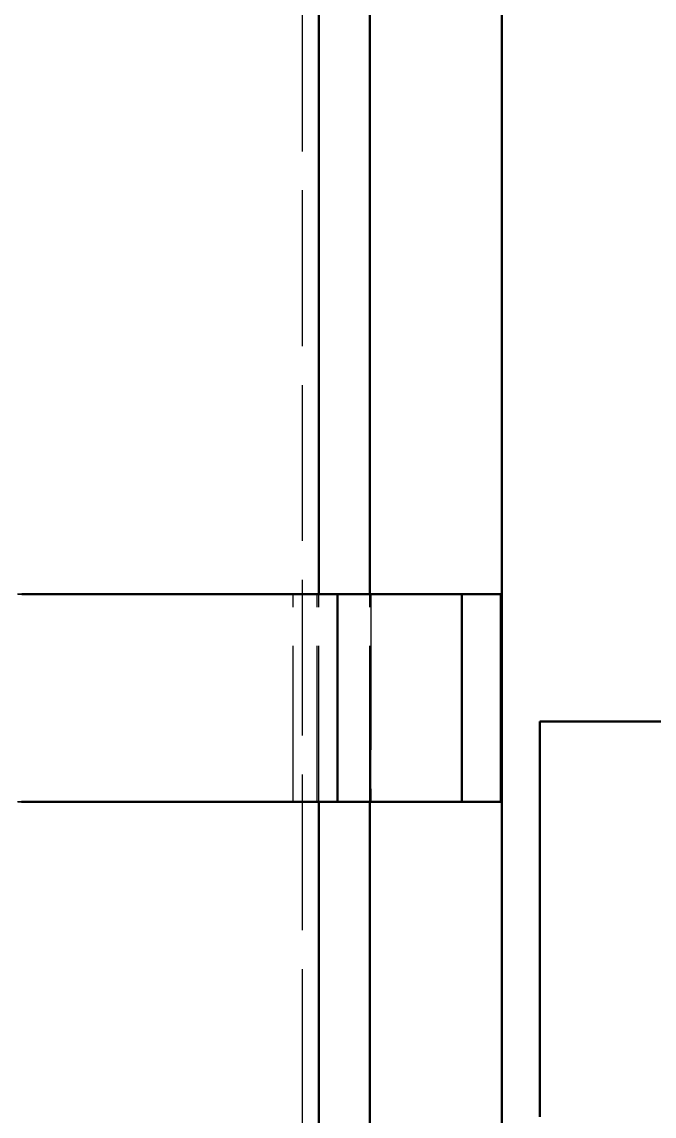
# Model space of a CAD drawing. Header units: millimetres. Extents: x 0 to 594, y 0 to 420.
# Drawn here: x 104.53 to 116.7, y 282.4 to 303.47 of the extents above; entities that cross this region are included whole.
import ezdxf

# ---------------------------------------------------------------- set-up
doc = ezdxf.new("R2010")
doc.units = ezdxf.units.MM
doc.linetypes.add('ISO02-TRAZOS', pattern=[3.75, 3, -0.75])
doc.layers.add('01-VISIBLE', color=7, linetype='CONTINUOUS', lineweight=50)
doc.layers.add('02-OCULTA', color=4, linetype='ISO02-TRAZOS', lineweight=25)

msp = doc.modelspace()

# ---------------------------------------------------------------- linework, layer by layer
at = {"layer": '01-VISIBLE'}
for p, q in [((113.77, 275.5), (113.77, 368.98)), ((110.25, 292.455), (110.25, 335.195)), ((111.23, 292.455), (111.23, 335.195)), ((110.606, 292.455), (113, 292.455)), ((110.606, 288.455), (110.606, 292.455)), ((113, 288.455), (113, 292.455)), ((113, 292.455), (113.75, 292.455)), ((113.75, 288.455), (113.75, 292.455)), ((114.5, 290), (121.5, 290)), ((110.25, 270.98), (110.25, 288.455)), ((110.606, 288.455), (113, 288.455)), ((111.23, 275.5), (111.23, 288.455)), ((113, 288.455), (113.75, 288.455))]:
    msp.add_line(p, q, dxfattribs=at)
for points in [[(104.529, 292.455), (104.579, 292.455), (104.63, 292.455), (104.68, 292.455), (104.73, 292.455), (104.78, 292.455), (104.83, 292.455), (104.881, 292.455), (104.931, 292.455), (104.981, 292.455), (105.031, 292.455), (105.082, 292.455), (105.132, 292.455), (105.182, 292.455), (105.232, 292.455), (105.282, 292.455), (105.333, 292.455), (105.383, 292.455), (105.433, 292.455), (105.483, 292.455), (105.534, 292.455), (105.584, 292.455), (105.634, 292.455), (105.684, 292.455), (105.734, 292.455), (105.785, 292.455), (105.835, 292.455), (105.885, 292.455), (105.935, 292.455), (105.986, 292.455), (106.036, 292.455), (106.086, 292.455), (106.136, 292.455), (106.186, 292.455), (106.237, 292.455), (106.287, 292.455), (106.337, 292.455), (106.387, 292.455), (106.438, 292.455), (106.488, 292.455), (106.538, 292.455), (106.588, 292.455), (106.639, 292.455), (106.689, 292.455), (106.739, 292.455), (106.789, 292.455), (106.839, 292.455), (106.89, 292.455), (106.94, 292.455), (106.99, 292.455), (107.04, 292.455), (107.091, 292.455), (107.141, 292.455), (107.191, 292.455), (107.241, 292.455), (107.291, 292.455), (107.342, 292.455), (107.392, 292.455), (107.442, 292.455), (107.492, 292.455), (107.543, 292.455), (107.593, 292.455), (107.643, 292.455), (107.693, 292.455), (107.743, 292.455), (107.794, 292.455), (107.844, 292.455), (107.894, 292.455), (107.944, 292.455), (107.995, 292.455), (108.045, 292.455), (108.095, 292.455), (108.145, 292.455), (108.195, 292.455), (108.246, 292.455), (108.296, 292.455), (108.346, 292.455), (108.396, 292.455), (108.447, 292.455), (108.497, 292.455), (108.547, 292.455), (108.597, 292.455), (108.648, 292.455), (108.698, 292.455), (108.748, 292.455), (108.798, 292.455), (108.848, 292.455), (108.899, 292.455), (108.949, 292.455), (108.999, 292.455), (109.049, 292.455), (109.1, 292.455), (109.15, 292.455), (109.2, 292.455), (109.25, 292.455), (109.3, 292.455), (109.351, 292.455), (109.401, 292.455), (109.451, 292.455), (109.501, 292.455), (109.552, 292.455), (109.602, 292.455), (109.652, 292.455), (109.702, 292.455), (109.752, 292.455), (109.803, 292.455), (109.853, 292.455), (109.903, 292.455), (109.953, 292.455), (110.004, 292.455), (110.054, 292.455), (110.104, 292.455), (110.154, 292.455), (110.204, 292.455), (110.255, 292.455), (110.305, 292.455), (110.355, 292.455), (110.405, 292.455), (110.456, 292.455), (110.506, 292.455), (110.556, 292.455), (110.606, 292.455)], [(114.5, 290), (114.5, 289.912), (114.5, 289.825), (114.5, 289.737), (114.5, 289.65), (114.5, 289.562), (114.5, 289.475), (114.5, 289.387), (114.5, 289.3), (114.5, 289.212), (114.5, 289.125), (114.5, 289.037), (114.5, 288.95), (114.5, 288.862), (114.5, 288.775), (114.5, 288.687), (114.5, 288.6), (114.5, 288.512), (114.5, 288.425), (114.5, 288.337), (114.5, 288.25), (114.5, 288.162), (114.5, 288.075), (114.5, 287.987), (114.5, 287.9), (114.5, 287.812), (114.5, 287.725), (114.5, 287.637), (114.5, 287.55), (114.5, 287.462), (114.5, 287.375), (114.5, 287.287), (114.5, 287.2), (114.5, 287.112), (114.5, 287.025), (114.5, 286.937), (114.5, 286.85), (114.5, 286.762), (114.5, 286.675), (114.5, 286.587), (114.5, 286.5), (114.5, 286.412), (114.5, 286.325), (114.5, 286.237), (114.5, 286.15), (114.5, 286.062), (114.5, 285.975), (114.5, 285.887), (114.5, 285.8), (114.5, 285.712), (114.5, 285.625), (114.5, 285.537), (114.5, 285.45), (114.5, 285.362), (114.5, 285.275), (114.5, 285.187), (114.5, 285.1), (114.5, 285.012), (114.5, 284.925), (114.5, 284.837), (114.5, 284.75), (114.5, 284.662), (114.5, 284.575), (114.5, 284.487), (114.5, 284.4), (114.5, 284.312), (114.5, 284.225), (114.5, 284.137), (114.5, 284.05), (114.5, 283.962), (114.5, 283.875), (114.5, 283.787), (114.5, 283.7), (114.5, 283.612), (114.5, 283.525), (114.5, 283.437), (114.5, 283.35), (114.5, 283.262), (114.5, 283.175), (114.5, 283.087), (114.5, 283), (114.5, 282.912), (114.5, 282.825), (114.5, 282.737), (114.5, 282.65), (114.5, 282.562), (114.5, 282.475), (114.5, 282.387)], [(104.526, 288.455), (104.577, 288.455), (104.627, 288.455), (104.677, 288.455), (104.727, 288.455), (104.778, 288.455), (104.828, 288.455), (104.878, 288.455), (104.928, 288.455), (104.979, 288.455), (105.029, 288.455), (105.079, 288.455), (105.129, 288.455), (105.18, 288.455), (105.23, 288.455), (105.28, 288.455), (105.33, 288.455), (105.381, 288.455), (105.431, 288.455), (105.481, 288.455), (105.531, 288.455), (105.582, 288.455), (105.632, 288.455), (105.682, 288.455), (105.732, 288.455), (105.782, 288.455), (105.833, 288.455), (105.883, 288.455), (105.933, 288.455), (105.983, 288.455), (106.034, 288.455), (106.084, 288.455), (106.134, 288.455), (106.184, 288.455), (106.235, 288.455), (106.285, 288.455), (106.335, 288.455), (106.385, 288.455), (106.436, 288.455), (106.486, 288.455), (106.536, 288.455), (106.586, 288.455), (106.637, 288.455), (106.687, 288.455), (106.737, 288.455), (106.787, 288.455), (106.838, 288.455), (106.888, 288.455), (106.938, 288.455), (106.988, 288.455), (107.039, 288.455), (107.089, 288.455), (107.139, 288.455), (107.189, 288.455), (107.24, 288.455), (107.29, 288.455), (107.34, 288.455), (107.39, 288.455), (107.441, 288.455), (107.491, 288.455), (107.541, 288.455), (107.591, 288.455), (107.642, 288.455), (107.692, 288.455), (107.742, 288.455), (107.792, 288.455), (107.843, 288.455), (107.893, 288.455), (107.943, 288.455), (107.993, 288.455), (108.044, 288.455), (108.094, 288.455), (108.144, 288.455), (108.194, 288.455), (108.245, 288.455), (108.295, 288.455), (108.345, 288.455), (108.395, 288.455), (108.446, 288.455), (108.496, 288.455), (108.546, 288.455), (108.596, 288.455), (108.647, 288.455), (108.697, 288.455), (108.747, 288.455), (108.797, 288.455), (108.848, 288.455), (108.898, 288.455), (108.948, 288.455), (108.998, 288.455), (109.049, 288.455), (109.099, 288.455), (109.149, 288.455), (109.199, 288.455), (109.25, 288.455), (109.3, 288.455), (109.35, 288.455), (109.4, 288.455), (109.451, 288.455), (109.501, 288.455), (109.551, 288.455), (109.601, 288.455), (109.652, 288.455), (109.702, 288.455), (109.752, 288.455), (109.802, 288.455), (109.853, 288.455), (109.903, 288.455), (109.953, 288.455), (110.003, 288.455), (110.054, 288.455), (110.104, 288.455), (110.154, 288.455), (110.204, 288.455), (110.255, 288.455), (110.305, 288.455), (110.355, 288.455), (110.405, 288.455), (110.456, 288.455), (110.506, 288.455), (110.556, 288.455), (110.606, 288.455)]]:
    msp.add_lwpolyline(points, dxfattribs=at)
at = {"layer": '02-OCULTA'}
for p, q in [((109.93, 270.98), (109.93, 337.4)), ((109.75, 292.455), (110.215, 292.455)), ((109.75, 288.455), (109.75, 292.455)), ((109.75, 292.455), (110.215, 292.455)), ((109.75, 288.455), (109.75, 292.455)), ((110.215, 288.455), (110.215, 292.455)), ((110.215, 288.455), (110.215, 292.455)), ((110.25, 288.455), (110.25, 292.455)), ((110.606, 292.455), (111.25, 292.455)), ((110.606, 288.455), (110.606, 292.455)), ((111.23, 288.455), (111.23, 292.455)), ((111.25, 292.455), (111.25, 288.455)), ((111.25, 288.455), (111.25, 292.455)), ((111.25, 292.455), (113.75, 292.455)), ((113, 288.455), (113, 292.455)), ((113.75, 288.455), (113.75, 292.455)), ((109.75, 288.455), (110.215, 288.455)), ((109.75, 288.455), (110.215, 288.455)), ((110.606, 288.455), (111.25, 288.455)), ((111.25, 288.455), (113.75, 288.455))]:
    msp.add_line(p, q, dxfattribs=at)
for points in [[(110.606, 292.455), (110.517, 292.455), (110.428, 292.455), (110.338, 292.455), (110.249, 292.455), (110.16, 292.455), (110.071, 292.455), (109.981, 292.455), (109.892, 292.455), (109.803, 292.455), (109.713, 292.455), (109.624, 292.455), (109.535, 292.455), (109.446, 292.455), (109.356, 292.455), (109.267, 292.455), (109.178, 292.455), (109.089, 292.455), (108.999, 292.455), (108.91, 292.455), (108.821, 292.455), (108.731, 292.455), (108.642, 292.455), (108.553, 292.455), (108.464, 292.455), (108.374, 292.455), (108.285, 292.455), (108.196, 292.455), (108.106, 292.455), (108.017, 292.455), (107.928, 292.455), (107.839, 292.455), (107.749, 292.455), (107.66, 292.455), (107.571, 292.455), (107.481, 292.455), (107.392, 292.455), (107.303, 292.455), (107.214, 292.455), (107.124, 292.455), (107.035, 292.455), (106.946, 292.455), (106.856, 292.455), (106.767, 292.455), (106.678, 292.455), (106.589, 292.455), (106.499, 292.455), (106.41, 292.455), (106.321, 292.455), (106.232, 292.455), (106.142, 292.455), (106.053, 292.455), (105.964, 292.455), (105.874, 292.455), (105.785, 292.455), (105.696, 292.455), (105.607, 292.455), (105.517, 292.455), (105.428, 292.455), (105.339, 292.455), (105.249, 292.455), (105.16, 292.455), (105.071, 292.455), (104.982, 292.455), (104.892, 292.455), (104.803, 292.455), (104.714, 292.455), (104.624, 292.455), (104.535, 292.455), (104.446, 292.455)], [(104.452, 292.455), (104.539, 292.455), (104.626, 292.455), (104.714, 292.455), (104.801, 292.455), (104.888, 292.455), (104.976, 292.455), (105.063, 292.455), (105.15, 292.455), (105.238, 292.455), (105.325, 292.455), (105.412, 292.455), (105.5, 292.455), (105.587, 292.455), (105.674, 292.455), (105.762, 292.455), (105.849, 292.455), (105.936, 292.455), (106.024, 292.455), (106.111, 292.455), (106.198, 292.455), (106.286, 292.455), (106.373, 292.455), (106.46, 292.455), (106.548, 292.455), (106.635, 292.455), (106.722, 292.455), (106.81, 292.455), (106.897, 292.455), (106.984, 292.455), (107.072, 292.455), (107.159, 292.455), (107.246, 292.455), (107.334, 292.455), (107.421, 292.455), (107.508, 292.455), (107.596, 292.455), (107.683, 292.455), (107.77, 292.455), (107.858, 292.455), (107.945, 292.455), (108.032, 292.455), (108.119, 292.455), (108.207, 292.455), (108.294, 292.455), (108.381, 292.455), (108.469, 292.455), (108.556, 292.455), (108.643, 292.455), (108.731, 292.455), (108.818, 292.455), (108.905, 292.455), (108.993, 292.455), (109.08, 292.455), (109.167, 292.455), (109.255, 292.455), (109.342, 292.455), (109.429, 292.455), (109.517, 292.455), (109.604, 292.455), (109.691, 292.455), (109.779, 292.455), (109.866, 292.455), (109.953, 292.455), (110.041, 292.455), (110.128, 292.455), (110.215, 292.455)], [(110.215, 292.455), (110.128, 292.455), (110.041, 292.455), (109.953, 292.455), (109.866, 292.455), (109.779, 292.455), (109.691, 292.455), (109.604, 292.455), (109.517, 292.455), (109.429, 292.455), (109.342, 292.455), (109.255, 292.455), (109.167, 292.455), (109.08, 292.455), (108.993, 292.455), (108.905, 292.455), (108.818, 292.455), (108.731, 292.455), (108.643, 292.455), (108.556, 292.455), (108.469, 292.455), (108.381, 292.455), (108.294, 292.455), (108.207, 292.455), (108.119, 292.455), (108.032, 292.455), (107.945, 292.455), (107.858, 292.455), (107.77, 292.455), (107.683, 292.455), (107.596, 292.455), (107.508, 292.455), (107.421, 292.455), (107.334, 292.455), (107.246, 292.455), (107.159, 292.455), (107.072, 292.455), (106.984, 292.455), (106.897, 292.455), (106.81, 292.455), (106.722, 292.455), (106.635, 292.455), (106.548, 292.455), (106.46, 292.455), (106.373, 292.455), (106.286, 292.455), (106.198, 292.455), (106.111, 292.455), (106.024, 292.455), (105.936, 292.455), (105.849, 292.455), (105.762, 292.455), (105.674, 292.455), (105.587, 292.455), (105.5, 292.455), (105.412, 292.455), (105.325, 292.455), (105.238, 292.455), (105.15, 292.455), (105.063, 292.455), (104.976, 292.455), (104.888, 292.455), (104.801, 292.455), (104.714, 292.455), (104.626, 292.455), (104.539, 292.455), (104.452, 292.455)], [(114.5, 282.387), (114.5, 282.475), (114.5, 282.562), (114.5, 282.65), (114.5, 282.737), (114.5, 282.825), (114.5, 282.912), (114.5, 283), (114.5, 283.087), (114.5, 283.175), (114.5, 283.262), (114.5, 283.35), (114.5, 283.437), (114.5, 283.525), (114.5, 283.612), (114.5, 283.7), (114.5, 283.787), (114.5, 283.875), (114.5, 283.962), (114.5, 284.05), (114.5, 284.137), (114.5, 284.225), (114.5, 284.312), (114.5, 284.4), (114.5, 284.487), (114.5, 284.575), (114.5, 284.662), (114.5, 284.75), (114.5, 284.837), (114.5, 284.925), (114.5, 285.012), (114.5, 285.1), (114.5, 285.187), (114.5, 285.275), (114.5, 285.362), (114.5, 285.45), (114.5, 285.537), (114.5, 285.625), (114.5, 285.712), (114.5, 285.8), (114.5, 285.887), (114.5, 285.975), (114.5, 286.062), (114.5, 286.15), (114.5, 286.237), (114.5, 286.325), (114.5, 286.412), (114.5, 286.5), (114.5, 286.587), (114.5, 286.675), (114.5, 286.762), (114.5, 286.85), (114.5, 286.937), (114.5, 287.025), (114.5, 287.112), (114.5, 287.2), (114.5, 287.287), (114.5, 287.375), (114.5, 287.462), (114.5, 287.55), (114.5, 287.637), (114.5, 287.725), (114.5, 287.812), (114.5, 287.9), (114.5, 287.987), (114.5, 288.075), (114.5, 288.162), (114.5, 288.25), (114.5, 288.337), (114.5, 288.425), (114.5, 288.512), (114.5, 288.6), (114.5, 288.687), (114.5, 288.775), (114.5, 288.862), (114.5, 288.95), (114.5, 289.037), (114.5, 289.125), (114.5, 289.212), (114.5, 289.3), (114.5, 289.387), (114.5, 289.475), (114.5, 289.562), (114.5, 289.65), (114.5, 289.737), (114.5, 289.825), (114.5, 289.912), (114.5, 290)], [(110.606, 288.455), (110.517, 288.455), (110.428, 288.455), (110.338, 288.455), (110.249, 288.455), (110.16, 288.455), (110.071, 288.455), (109.981, 288.455), (109.892, 288.455), (109.803, 288.455), (109.713, 288.455), (109.624, 288.455), (109.535, 288.455), (109.446, 288.455), (109.356, 288.455), (109.267, 288.455), (109.178, 288.455), (109.089, 288.455), (108.999, 288.455), (108.91, 288.455), (108.821, 288.455), (108.731, 288.455), (108.642, 288.455), (108.553, 288.455), (108.464, 288.455), (108.374, 288.455), (108.285, 288.455), (108.196, 288.455), (108.106, 288.455), (108.017, 288.455), (107.928, 288.455), (107.839, 288.455), (107.749, 288.455), (107.66, 288.455), (107.571, 288.455), (107.481, 288.455), (107.392, 288.455), (107.303, 288.455), (107.214, 288.455), (107.124, 288.455), (107.035, 288.455), (106.946, 288.455), (106.856, 288.455), (106.767, 288.455), (106.678, 288.455), (106.589, 288.455), (106.499, 288.455), (106.41, 288.455), (106.321, 288.455), (106.232, 288.455), (106.142, 288.455), (106.053, 288.455), (105.964, 288.455), (105.874, 288.455), (105.785, 288.455), (105.696, 288.455), (105.607, 288.455), (105.517, 288.455), (105.428, 288.455), (105.339, 288.455), (105.249, 288.455), (105.16, 288.455), (105.071, 288.455), (104.982, 288.455), (104.892, 288.455), (104.803, 288.455), (104.714, 288.455), (104.624, 288.455), (104.535, 288.455), (104.446, 288.455)], [(104.452, 288.455), (104.539, 288.455), (104.626, 288.455), (104.714, 288.455), (104.801, 288.455), (104.888, 288.455), (104.976, 288.455), (105.063, 288.455), (105.15, 288.455), (105.238, 288.455), (105.325, 288.455), (105.412, 288.455), (105.5, 288.455), (105.587, 288.455), (105.674, 288.455), (105.762, 288.455), (105.849, 288.455), (105.936, 288.455), (106.024, 288.455), (106.111, 288.455), (106.198, 288.455), (106.286, 288.455), (106.373, 288.455), (106.46, 288.455), (106.548, 288.455), (106.635, 288.455), (106.722, 288.455), (106.81, 288.455), (106.897, 288.455), (106.984, 288.455), (107.072, 288.455), (107.159, 288.455), (107.246, 288.455), (107.334, 288.455), (107.421, 288.455), (107.508, 288.455), (107.596, 288.455), (107.683, 288.455), (107.77, 288.455), (107.858, 288.455), (107.945, 288.455), (108.032, 288.455), (108.119, 288.455), (108.207, 288.455), (108.294, 288.455), (108.381, 288.455), (108.469, 288.455), (108.556, 288.455), (108.643, 288.455), (108.731, 288.455), (108.818, 288.455), (108.905, 288.455), (108.993, 288.455), (109.08, 288.455), (109.167, 288.455), (109.255, 288.455), (109.342, 288.455), (109.429, 288.455), (109.517, 288.455), (109.604, 288.455), (109.691, 288.455), (109.779, 288.455), (109.866, 288.455), (109.953, 288.455), (110.041, 288.455), (110.128, 288.455), (110.215, 288.455)], [(110.215, 288.455), (110.128, 288.455), (110.041, 288.455), (109.953, 288.455), (109.866, 288.455), (109.779, 288.455), (109.691, 288.455), (109.604, 288.455), (109.517, 288.455), (109.429, 288.455), (109.342, 288.455), (109.255, 288.455), (109.167, 288.455), (109.08, 288.455), (108.993, 288.455), (108.905, 288.455), (108.818, 288.455), (108.731, 288.455), (108.643, 288.455), (108.556, 288.455), (108.469, 288.455), (108.381, 288.455), (108.294, 288.455), (108.207, 288.455), (108.119, 288.455), (108.032, 288.455), (107.945, 288.455), (107.858, 288.455), (107.77, 288.455), (107.683, 288.455), (107.596, 288.455), (107.508, 288.455), (107.421, 288.455), (107.334, 288.455), (107.246, 288.455), (107.159, 288.455), (107.072, 288.455), (106.984, 288.455), (106.897, 288.455), (106.81, 288.455), (106.722, 288.455), (106.635, 288.455), (106.548, 288.455), (106.46, 288.455), (106.373, 288.455), (106.286, 288.455), (106.198, 288.455), (106.111, 288.455), (106.024, 288.455), (105.936, 288.455), (105.849, 288.455), (105.762, 288.455), (105.674, 288.455), (105.587, 288.455), (105.5, 288.455), (105.412, 288.455), (105.325, 288.455), (105.238, 288.455), (105.15, 288.455), (105.063, 288.455), (104.976, 288.455), (104.888, 288.455), (104.801, 288.455), (104.714, 288.455), (104.626, 288.455), (104.539, 288.455), (104.452, 288.455)]]:
    msp.add_lwpolyline(points, dxfattribs=at)

doc.saveas('drawing.dxf')
